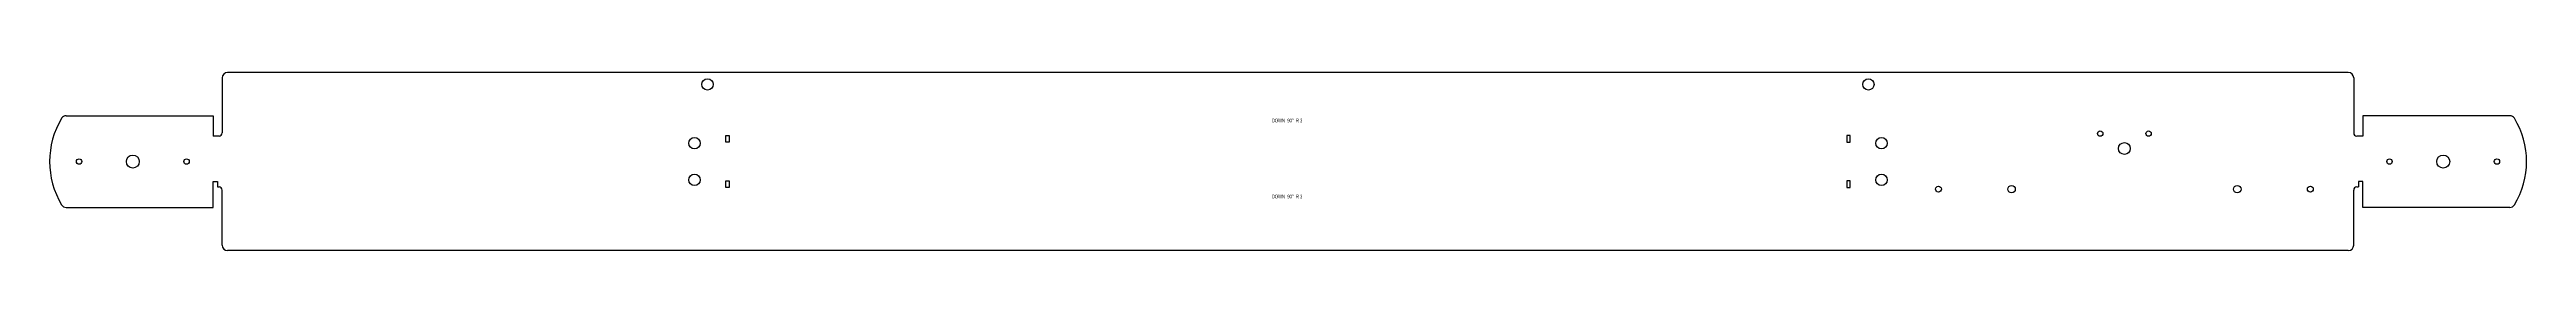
# Model space of a CAD drawing. Header units: millimetres. Extents: x 4 to 2308, y 4 to 169.
import ezdxf

# ---------------------------------------------------------------- set-up
doc = ezdxf.new("R2010")
doc.units = ezdxf.units.MM
doc.layers.add('CUT', color=7, linetype='Continuous', lineweight=25)
doc.styles.add('SLDTEXTSTYLE0', font='TXT', dxfattribs={"width": 0.660714})

msp = doc.modelspace()

# ---------------------------------------------------------------- linework, layer by layer
at = {"layer": 'CUT', "color": 3}
for p, q in [((164.2, 163.7), (164.2, 112.6)), ((2142.2, 168.7), (169.2, 168.7)), ((2147.2, 163.7), (2147.2, 112.6)), ((19, 128.6), (155.7, 128.6)), ((155.7, 128.6), (155.7, 109.6)), ((2155.7, 128.6), (2155.7, 109.6)), ((2292.5, 128.6), (2155.7, 128.6)), ((161.2, 109.6), (155.7, 109.6)), ((632.6, 110.1), (635.8, 110.1)), ((632.6, 104.1), (632.6, 110.1)), ((635.8, 104.1), (632.6, 104.1)), ((635.8, 110.1), (635.8, 104.1)), ((1678.8, 110.1), (1675.6, 110.1)), ((1675.6, 110.1), (1675.6, 104.1)), ((1675.6, 104.1), (1678.8, 104.1)), ((1678.8, 104.1), (1678.8, 110.1)), ((2155.7, 109.6), (2150.2, 109.6)), ((155.7, 67.6), (159.7, 67.6)), ((155.7, 43.6), (155.7, 67.6)), ((159.7, 67.6), (159.7, 62.6)), ((159.7, 62.6), (161.2, 62.6)), ((164.2, 8.5), (164.2, 59.6)), ((632.6, 68.1), (635.8, 68.1)), ((632.6, 62.1), (632.6, 68.1)), ((635.8, 62.1), (632.6, 62.1)), ((635.8, 68.1), (635.8, 62.1)), ((1678.8, 68.1), (1675.6, 68.1)), ((1675.6, 68.1), (1675.6, 62.1)), ((1675.6, 62.1), (1678.8, 62.1)), ((1678.8, 62.1), (1678.8, 68.1)), ((2147.2, 8.5), (2147.2, 59.6)), ((2150.2, 62.6), (2151.7, 62.6)), ((2155.7, 67.6), (2151.7, 67.6)), ((2151.7, 67.6), (2151.7, 62.6)), ((2155.7, 43.6), (2155.7, 67.6)), ((19, 43.6), (155.7, 43.6)), ((2292.5, 43.6), (2155.7, 43.6)), ((2142.2, 3.5), (169.2, 3.5))]:
    msp.add_line(p, q, dxfattribs=at)
for centre, radius in [((615.7, 157.7), 5.25), ((1695.7, 157.7), 5.25), ((603.6, 103.1), 5.25), ((1707.9, 103.1), 5.25), ((1911.4, 112), 2.5), ((1933.9, 98.2), 5.5), ((1956.4, 112), 2.5), ((31, 86.1), 2.5), ((81, 86.1), 6), ((131, 86.1), 2.5), ((603.6, 69.1), 5.25), ((1707.9, 69.1), 5.25), ((2180.5, 86.1), 2.5), ((2230.5, 86.1), 6), ((2280.5, 86.1), 2.5), ((1760.9, 60.5), 2.75), ((1828.9, 60.5), 3.5), ((2038.9, 60.5), 3.5), ((2106.9, 60.5), 2.75)]:
    msp.add_circle(centre, radius, dxfattribs=at)
for centre, radius, start, end in [((169.2, 163.7), 5, 90, 180), ((2142.2, 163.7), 5, 0, 90), ((81, 86.1), 77.4, 148.8287, 211.1713), ((19, 123.6), 5, 90, 148.8287), ((2292.5, 123.6), 5, 31.1713, 90), ((2230.5, 86.1), 77.5, 328.8287, 31.1713), ((161.2, 112.6), 3, 270, 0), ((2150.2, 112.6), 3, 180, 270), ((161.2, 59.6), 3, 0, 90), ((2150.2, 59.6), 3, 90, 180), ((19, 48.6), 5, 211.1713, 270), ((2292.5, 48.6), 5, 270, 328.8287), ((169.2, 8.5), 5, 180, 270), ((2142.2, 8.5), 5, 270, 0)]:
    msp.add_arc(centre, radius, start, end, dxfattribs=at)

# ---------------------------------------------------------------- texts
at = {"color": 7, "linetype": 'Continuous', "lineweight": 0, "char_height": 3.5, "attachment_point": 2, "style": 'SLDTEXTSTYLE0'}
for insert in [(1154.9, 125.9), (1154.9, 55.4)]:
    msp.add_mtext('DOWN  90°  R 3', dxfattribs=dict(at, insert=insert))

doc.saveas('drawing.dxf')
